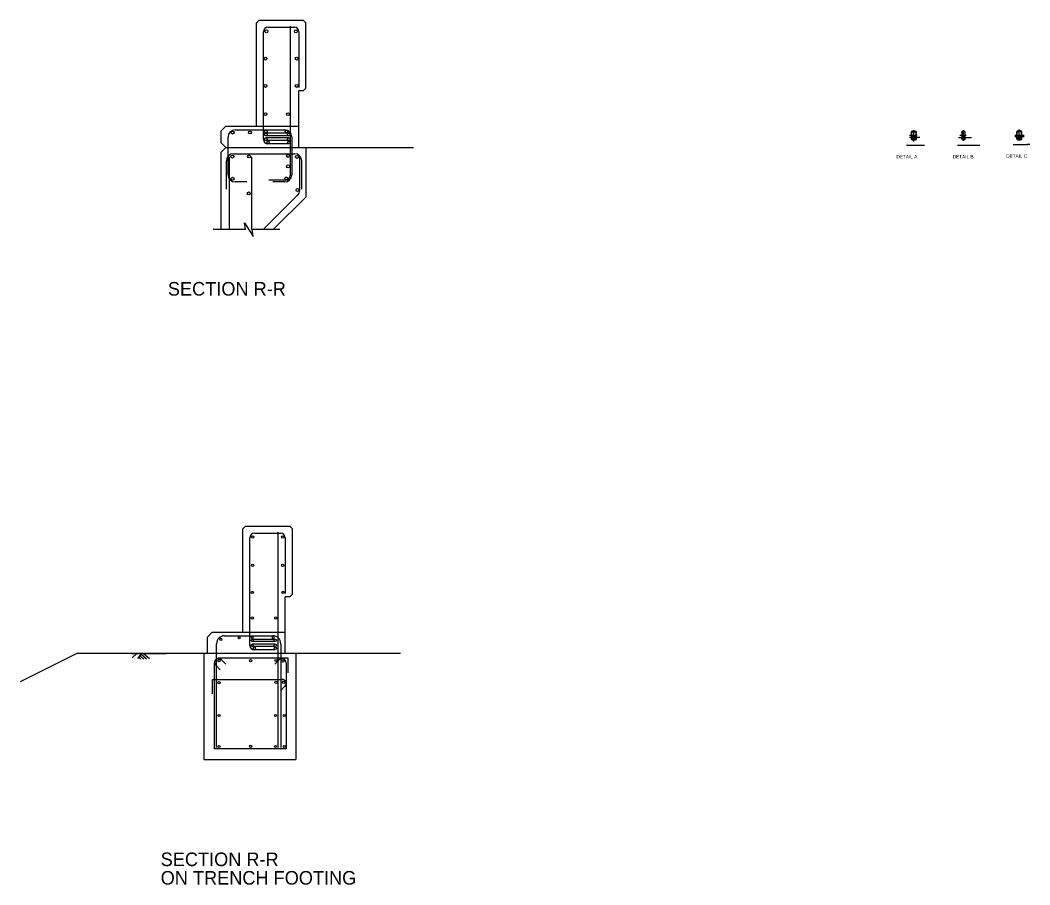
# Model space of a CAD drawing. Extents: x -813.5 to -743.8, y 412.9 to 447.1.
# Drawn here: x -767.65 to -743.84, y 412.98 to 433.35 of the extents above; entities that cross this region are included whole.
import ezdxf

# ---------------------------------------------------------------- set-up
doc = ezdxf.new("R2010")
doc.units = 0
for name, color, linetype in [('rd_PROFILE-FINISH', 7, 'Continuous'), ('rd_PROFILE-OG', 7, 'Continuous'), ('str_Center-Line-A', 7, 'Continuous'), ('str_Concrete-A', 7, 'Continuous'), ('str_Existing-Steel-H', 7, 'Continuous'), ('str_Grades-A', 7, 'Continuous'), ('str_Reinforcement-A', 7, 'Continuous'), ('str_Reinforcement-B', 7, 'Continuous'), ('str_Reinforcement-D', 7, 'Continuous'), ('str_Structural-Steel-A', 7, 'Continuous'), ('str_Text-A', 7, 'Continuous')]:
    doc.layers.add(name, color=color, linetype=linetype)

msp = doc.modelspace()

# ---------------------------------------------------------------- linework, layer by layer
at = {"layer": 'rd_PROFILE-FINISH'}
for p, q in [((-760.908, 430.353), (-758.372, 430.353)), ((-746.742, 430.405), (-746.32, 430.405)), ((-745.54, 430.405), (-745.011, 430.405)), ((-744.231, 430.425), (-743.88, 430.425)), ((-764.891, 418.429), (-765.005, 418.327)), ((-765.005, 418.428), (-764.205, 418.428)), ((-764.783, 418.428), (-764.877, 418.308)), ((-764.847, 418.343), (-764.806, 418.292)), ((-764.816, 418.377), (-764.728, 418.297)), ((-764.793, 418.41), (-764.664, 418.304)), ((-764.739, 418.427), (-764.595, 418.309))]:
    msp.add_line(p, q, dxfattribs=at)
at = {"layer": 'rd_PROFILE-OG'}
for p, q in [((-766.311, 418.428), (-767.645, 417.761)), ((-758.68, 418.428), (-766.311, 418.428))]:
    msp.add_line(p, q, dxfattribs=at)
at = {"layer": 'str_Center-Line-A'}
for p, q in [((-746.572, 430.497), (-746.572, 430.763)), ((-745.401, 430.512), (-745.401, 430.761)), ((-744.085, 430.529), (-744.085, 430.778)), ((-746.492, 430.634), (-746.672, 430.634)), ((-746.426, 430.587), (-746.672, 430.587)), ((-745.514, 430.587), (-745.209, 430.587)), ((-745.337, 430.634), (-745.487, 430.634)), ((-743.969, 430.639), (-744.189, 430.639)), ((-743.969, 430.608), (-744.189, 430.608))]:
    msp.add_line(p, q, dxfattribs=at)
at = {"layer": 'str_Concrete-A'}
for p, q in [((-762.012, 433.353), (-762.075, 433.29)), ((-762.012, 433.353), (-760.971, 433.353)), ((-760.908, 433.29), (-760.971, 433.353)), ((-762.075, 430.853), (-762.075, 433.29)), ((-760.908, 431.749), (-760.908, 433.29)), ((-760.971, 431.686), (-761.075, 431.686)), ((-761.075, 430.353), (-761.075, 431.686)), ((-760.908, 431.749), (-760.971, 431.686)), ((-762.797, 430.853), (-762.908, 430.742)), ((-762.908, 430.464), (-762.908, 430.742)), ((-762.797, 430.853), (-762.075, 430.853)), ((-762.075, 430.853), (-761.075, 430.853)), ((-762.797, 430.353), (-762.908, 430.464)), ((-762.797, 430.353), (-762.908, 430.242)), ((-762.908, 428.417), (-762.908, 430.242)), ((-762.797, 430.353), (-760.908, 430.353)), ((-760.908, 430.353), (-760.908, 429.186)), ((-761.678, 428.417), (-760.908, 429.186)), ((-762.332, 428.417), (-763.092, 428.417)), ((-761.52, 428.417), (-762.172, 428.417)), ((-762.332, 421.428), (-762.394, 421.366)), ((-762.332, 421.428), (-761.29, 421.428)), ((-761.227, 421.366), (-761.29, 421.428)), ((-762.394, 418.928), (-762.394, 421.366)), ((-761.227, 419.824), (-761.227, 421.366)), ((-761.29, 419.762), (-761.394, 419.762)), ((-761.394, 418.428), (-761.394, 419.762)), ((-761.227, 419.824), (-761.29, 419.762)), ((-763.116, 418.928), (-763.227, 418.817)), ((-763.227, 418.428), (-763.227, 418.817)), ((-763.116, 418.928), (-762.394, 418.928)), ((-762.394, 418.928), (-761.394, 418.928)), ((-763.311, 418.428), (-763.311, 415.929)), ((-761.144, 418.428), (-761.144, 415.929)), ((-763.311, 415.929), (-761.144, 415.929))]:
    msp.add_line(p, q, dxfattribs=at)
msp.add_lwpolyline([(-762.332, 428.417), (-762.352, 428.577), (-762.152, 428.257), (-762.172, 428.417)], dxfattribs=at)
at = {"layer": 'str_Existing-Steel-H'}
for p, q in [((-746.634, 430.696), (-746.617, 430.713)), ((-746.634, 430.691), (-746.618, 430.707)), ((-746.634, 430.706), (-746.634, 430.562)), ((-746.632, 430.717), (-746.613, 430.736)), ((-746.625, 430.728), (-746.624, 430.729)), ((-746.619, 430.562), (-746.619, 430.706)), ((-746.609, 430.721), (-746.592, 430.738)), ((-746.603, 430.723), (-746.587, 430.738)), ((-746.541, 430.738), (-746.602, 430.738)), ((-746.602, 430.723), (-746.541, 430.723)), ((-746.584, 430.723), (-746.568, 430.738)), ((-746.579, 430.723), (-746.564, 430.738)), ((-746.56, 430.723), (-746.545, 430.738)), ((-746.556, 430.723), (-746.54, 430.738)), ((-746.537, 430.722), (-746.525, 430.734)), ((-746.534, 430.721), (-746.523, 430.732)), ((-746.525, 430.71), (-746.513, 430.722)), ((-746.525, 430.706), (-746.512, 430.719)), ((-746.525, 430.706), (-746.525, 430.562)), ((-746.509, 430.562), (-746.509, 430.706)), ((-745.443, 430.704), (-745.428, 430.719)), ((-745.443, 430.701), (-745.432, 430.712)), ((-745.443, 430.706), (-745.443, 430.562)), ((-745.432, 430.562), (-745.432, 430.706)), ((-745.423, 430.724), (-745.409, 430.738)), ((-745.417, 430.727), (-745.405, 430.738)), ((-745.392, 430.738), (-745.411, 430.738)), ((-745.411, 430.728), (-745.392, 430.728)), ((-745.396, 430.728), (-745.386, 430.738)), ((-745.392, 430.728), (-745.383, 430.737)), ((-745.377, 430.722), (-745.37, 430.73)), ((-745.376, 430.721), (-745.368, 430.728)), ((-745.37, 430.706), (-745.361, 430.715)), ((-745.37, 430.703), (-745.36, 430.713)), ((-745.37, 430.706), (-745.37, 430.562)), ((-745.359, 430.562), (-745.359, 430.706)), ((-744.147, 430.699), (-744.131, 430.715)), ((-744.147, 430.711), (-744.147, 430.568)), ((-744.143, 430.727), (-744.13, 430.739)), ((-744.131, 430.568), (-744.131, 430.711)), ((-744.119, 430.727), (-744.103, 430.743)), ((-744.055, 430.743), (-744.115, 430.743)), ((-744.115, 430.728), (-744.055, 430.728)), ((-744.095, 430.728), (-744.079, 430.743)), ((-744.071, 430.728), (-744.056, 430.743)), ((-744.049, 430.727), (-744.037, 430.738)), ((-744.038, 430.714), (-744.026, 430.726)), ((-744.038, 430.711), (-744.038, 430.568)), ((-744.038, 430.69), (-744.022, 430.706)), ((-744.022, 430.568), (-744.022, 430.711)), ((-746.634, 430.672), (-746.619, 430.688)), ((-746.634, 430.668), (-746.619, 430.683)), ((-746.634, 430.649), (-746.619, 430.664)), ((-746.634, 430.644), (-746.619, 430.66)), ((-746.634, 430.625), (-746.619, 430.641)), ((-746.634, 430.621), (-746.619, 430.636)), ((-746.634, 430.601), (-746.619, 430.617)), ((-746.634, 430.597), (-746.619, 430.613)), ((-746.634, 430.578), (-746.619, 430.593)), ((-746.634, 430.573), (-746.619, 430.589)), ((-746.633, 430.555), (-746.619, 430.57)), ((-746.632, 430.552), (-746.619, 430.566)), ((-746.625, 430.54), (-746.614, 430.551)), ((-746.623, 430.538), (-746.612, 430.549)), ((-746.61, 430.531), (-746.596, 430.545)), ((-746.607, 430.53), (-746.591, 430.545)), ((-746.541, 430.545), (-746.602, 430.545)), ((-746.602, 430.53), (-746.541, 430.53)), ((-746.588, 430.53), (-746.572, 430.545)), ((-746.584, 430.53), (-746.568, 430.545)), ((-746.564, 430.53), (-746.549, 430.545)), ((-746.56, 430.53), (-746.544, 430.545)), ((-746.541, 430.53), (-746.509, 430.561)), ((-746.536, 430.53), (-746.51, 430.557)), ((-746.525, 430.687), (-746.509, 430.703)), ((-746.525, 430.683), (-746.509, 430.698)), ((-746.525, 430.664), (-746.509, 430.679)), ((-746.525, 430.659), (-746.509, 430.675)), ((-746.525, 430.64), (-746.509, 430.656)), ((-746.525, 430.636), (-746.509, 430.651)), ((-746.525, 430.617), (-746.509, 430.632)), ((-746.525, 430.612), (-746.509, 430.628)), ((-746.525, 430.593), (-746.509, 430.609)), ((-746.525, 430.589), (-746.509, 430.604)), ((-746.525, 430.569), (-746.509, 430.585)), ((-746.525, 430.565), (-746.509, 430.581)), ((-745.443, 430.681), (-745.432, 430.691)), ((-745.443, 430.677), (-745.432, 430.688)), ((-745.443, 430.657), (-745.432, 430.667)), ((-745.443, 430.654), (-745.432, 430.664)), ((-745.443, 430.633), (-745.432, 430.644)), ((-745.443, 430.63), (-745.432, 430.64)), ((-745.443, 430.61), (-745.432, 430.62)), ((-745.443, 430.606), (-745.432, 430.617)), ((-745.443, 430.586), (-745.432, 430.597)), ((-745.443, 430.583), (-745.432, 430.593)), ((-745.443, 430.563), (-745.432, 430.573)), ((-745.443, 430.559), (-745.432, 430.57)), ((-745.438, 430.544), (-745.43, 430.552)), ((-745.436, 430.542), (-745.429, 430.55)), ((-745.425, 430.533), (-745.417, 430.541)), ((-745.423, 430.532), (-745.414, 430.541)), ((-745.392, 430.54), (-745.411, 430.54)), ((-745.411, 430.53), (-745.392, 430.53)), ((-745.405, 430.53), (-745.395, 430.54)), ((-745.402, 430.53), (-745.391, 430.54)), ((-745.379, 430.533), (-745.362, 430.549)), ((-745.37, 430.683), (-745.359, 430.693)), ((-745.37, 430.679), (-745.359, 430.69)), ((-745.37, 430.659), (-745.359, 430.67)), ((-745.37, 430.656), (-745.359, 430.666)), ((-745.37, 430.636), (-745.359, 430.646)), ((-745.37, 430.632), (-745.359, 430.643)), ((-745.37, 430.612), (-745.359, 430.622)), ((-745.37, 430.609), (-745.359, 430.619)), ((-745.37, 430.588), (-745.359, 430.599)), ((-745.37, 430.585), (-745.359, 430.595)), ((-745.37, 430.565), (-745.359, 430.575)), ((-745.37, 430.561), (-745.359, 430.572)), ((-744.147, 430.675), (-744.131, 430.691)), ((-744.147, 430.652), (-744.131, 430.667)), ((-744.147, 430.628), (-744.131, 430.644)), ((-744.147, 430.605), (-744.131, 430.62)), ((-744.147, 430.581), (-744.131, 430.597)), ((-744.146, 430.559), (-744.131, 430.573)), ((-744.137, 430.544), (-744.126, 430.555)), ((-744.122, 430.536), (-744.107, 430.551)), ((-744.055, 430.551), (-744.115, 430.551)), ((-744.115, 430.535), (-744.055, 430.535)), ((-744.099, 430.535), (-744.083, 430.551)), ((-744.075, 430.535), (-744.06, 430.551)), ((-744.052, 430.535), (-744.022, 430.564)), ((-744.038, 430.667), (-744.022, 430.682)), ((-744.038, 430.643), (-744.022, 430.659)), ((-744.038, 430.62), (-744.022, 430.635)), ((-744.038, 430.596), (-744.022, 430.612)), ((-744.038, 430.573), (-744.022, 430.588))]:
    msp.add_line(p, q, dxfattribs=at)
for centre, radius, start, end in [((-746.602, 430.706), 0.0322, 90, 180), ((-746.602, 430.706), 0.0166, 90, 180), ((-746.541, 430.706), 0.0322, 0, 90), ((-746.541, 430.706), 0.0166, 360, 90), ((-745.411, 430.706), 0.0322, 90, 180), ((-745.411, 430.706), 0.0218, 90, 180), ((-745.392, 430.706), 0.0322, 0, 90), ((-745.392, 430.706), 0.0218, 360, 90), ((-744.115, 430.711), 0.0326, 90, 180), ((-744.115, 430.711), 0.0169, 90, 180), ((-744.055, 430.711), 0.0326, 0, 90), ((-744.055, 430.711), 0.0169, 360, 90), ((-746.602, 430.562), 0.0322, 180, 270), ((-746.602, 430.562), 0.0166, 180, 270), ((-746.541, 430.562), 0.0322, 270, 360), ((-746.541, 430.562), 0.0166, 270, 0), ((-745.411, 430.562), 0.0322, 180, 270), ((-745.411, 430.562), 0.0218, 180, 270), ((-745.392, 430.562), 0.0322, 270, 360), ((-745.392, 430.562), 0.0218, 270, 0), ((-744.115, 430.568), 0.0326, 180, 270), ((-744.115, 430.568), 0.0169, 180, 270), ((-744.055, 430.568), 0.0326, 270, 0), ((-744.055, 430.568), 0.0169, 270, 0)]:
    msp.add_arc(centre, radius, start, end, dxfattribs=at)
at = {"layer": 'str_Grades-A'}
msp.add_line((-743.836, 430.42), (-743.908, 430.42), dxfattribs=at)
at = {"layer": 'str_Reinforcement-A'}
for p, q in [((-761.804, 433.186), (-761.179, 433.186)), ((-761.276, 433.211), (-761.276, 429.69)), ((-761.908, 430.54), (-761.908, 433.082)), ((-761.075, 433.082), (-761.075, 431.77)), ((-761.311, 430.692), (-761.85, 430.692)), ((-761.311, 430.629), (-761.85, 430.629)), ((-761.311, 430.578), (-761.85, 430.578)), ((-761.311, 430.515), (-761.85, 430.515)), ((-761.311, 430.436), (-761.804, 430.436)), ((-762.783, 429.374), (-762.783, 430.04)), ((-762.707, 428.417), (-762.707, 430.131)), ((-762.616, 430.207), (-761.174, 430.207)), ((-762.184, 428.417), (-762.184, 430.131)), ((-761.056, 430.131), (-761.056, 429.343)), ((-761.008, 430.04), (-761.008, 429.374)), ((-761.38, 429.586), (-761.779, 429.586)), ((-761.104, 429.226), (-761.913, 428.417)), ((-762.123, 421.262), (-761.498, 421.262)), ((-761.569, 421.286), (-761.569, 416.21)), ((-762.227, 418.616), (-762.227, 421.157)), ((-761.394, 421.157), (-761.394, 419.845)), ((-761.635, 418.762), (-762.174, 418.762)), ((-761.635, 418.709), (-762.174, 418.709)), ((-761.635, 418.649), (-762.174, 418.649)), ((-761.635, 418.596), (-762.174, 418.596)), ((-761.63, 418.511), (-762.123, 418.511))]:
    msp.add_line(p, q, dxfattribs=at)
for centre, radius in [((-761.838, 433.091), 0.0348), ((-761.145, 433.091), 0.0348), ((-761.861, 432.448), 0.0348), ((-761.122, 432.448), 0.0348), ((-761.861, 431.804), 0.0348), ((-761.122, 431.804), 0.0348), ((-761.861, 431.138), 0.0348), ((-761.332, 431.138), 0.0348), ((-762.637, 430.704), 0.0348), ((-762.229, 430.706), 0.0348), ((-761.85, 430.73), 0.0313), ((-761.366, 430.73), 0.0313), ((-761.85, 430.66), 0.0313), ((-761.85, 430.547), 0.0313), ((-761.801, 430.476), 0.0313), ((-761.311, 430.66), 0.0313), ((-761.311, 430.547), 0.0313), ((-761.311, 430.476), 0.0313), ((-762.642, 430.14), 0.0348), ((-762.246, 430.143), 0.0348), ((-761.328, 430.154), 0.0348), ((-761.118, 430.131), 0.0348), ((-761.328, 429.909), 0.0348), ((-762.636, 429.616), 0.0348), ((-761.371, 429.623), 0.0348), ((-762.256, 429.271), 0.0348), ((-761.103, 429.351), 0.0348), ((-762.163, 421.173), 0.0265), ((-761.458, 421.173), 0.0265), ((-762.163, 420.506), 0.0265), ((-761.458, 420.506), 0.0265), ((-762.171, 419.867), 0.0265), ((-761.447, 419.867), 0.0265), ((-762.169, 419.267), 0.0265), ((-761.623, 419.267), 0.0265), ((-762.482, 418.798), 0.0265), ((-762.174, 418.805), 0.0265), ((-762.174, 418.805), 0.0265), ((-761.68, 418.805), 0.0265), ((-762.913, 418.765), 0.0265), ((-762.174, 418.736), 0.0265), ((-762.174, 418.622), 0.0265), ((-762.125, 418.551), 0.0265), ((-761.626, 418.736), 0.0265), ((-761.626, 418.622), 0.0265), ((-761.626, 418.551), 0.0265), ((-762.955, 418.259), 0.0265), ((-762.212, 418.259), 0.0265), ((-761.614, 418.264), 0.0265), ((-761.447, 418.249), 0.0265), ((-762.955, 417.744), 0.0265), ((-761.614, 417.749), 0.0265), ((-761.43, 417.749), 0.0265), ((-762.955, 416.968), 0.0265), ((-761.624, 416.968), 0.0265), ((-761.419, 416.968), 0.0265), ((-762.955, 416.236), 0.0265), ((-762.212, 416.239), 0.0265), ((-761.624, 416.236), 0.0265), ((-761.419, 416.236), 0.0265)]:
    msp.add_circle(centre, radius, dxfattribs=at)
for centre, radius, start, end in [((-761.804, 433.082), 0.104, 90, 180), ((-761.179, 433.082), 0.104, 0, 90), ((-761.804, 430.54), 0.104, 180, 270), ((-762.616, 430.04), 0.167, 90, 180), ((-761.174, 430.04), 0.167, 0, 90), ((-761.38, 429.69), 0.104, 270, 0), ((-761.222, 429.343), 0.167, 315, 0), ((-762.123, 421.157), 0.104, 90, 180), ((-761.498, 421.157), 0.104, 0, 90), ((-762.123, 418.616), 0.104, 180, 270)]:
    msp.add_arc(centre, radius, start, end, dxfattribs=at)
at = {"layer": 'str_Reinforcement-B'}
for p, q in [((-762.575, 430.77), (-761.409, 430.77)), ((-762.742, 429.707), (-762.742, 430.603)), ((-761.242, 430.603), (-761.242, 429.707)), ((-762.3, 429.54), (-762.575, 429.54)), ((-761.409, 429.54), (-761.684, 429.54))]:
    msp.add_line(p, q, dxfattribs=at)
for centre, start, end in [((-762.575, 430.603), 90, 180), ((-761.409, 430.603), 0, 90), ((-762.575, 429.707), 180, 270), ((-761.409, 429.707), 270, 360)]:
    msp.add_arc(centre, 0.167, start, end, dxfattribs=at)
at = {"layer": 'str_Reinforcement-D'}
for p, q in [((-762.828, 418.845), (-761.684, 418.845)), ((-763.013, 416.21), (-763.013, 418.66)), ((-761.499, 418.66), (-761.499, 416.21)), ((-763.061, 416.179), (-763.061, 418.212)), ((-763.034, 418.155), (-762.929, 418.047)), ((-761.322, 418.316), (-762.966, 418.316)), ((-762.899, 418.28), (-762.792, 418.174)), ((-761.535, 418.28), (-761.643, 418.174)), ((-761.373, 418.212), (-761.373, 416.179)), ((-761.322, 417.976), (-761.322, 418.316)), ((-763.113, 417.476), (-763.113, 417.816)), ((-763.113, 417.816), (-761.457, 417.816)), ((-761.401, 417.655), (-761.506, 417.547)), ((-761.373, 416.179), (-763.061, 416.179))]:
    msp.add_line(p, q, dxfattribs=at)
for centre, radius, start, end in [((-762.828, 418.66), 0.185, 90, 180), ((-761.684, 418.66), 0.185, 0, 90), ((-762.966, 418.221), 0.0951, 90, 224.449), ((-762.966, 418.212), 0.0951, 45.551, 180), ((-761.469, 418.212), 0.0951, 0, 134.449), ((-761.469, 417.721), 0.0951, 315.551, 90)]:
    msp.add_arc(centre, radius, start, end, dxfattribs=at)
at = {"layer": 'str_Structural-Steel-A'}
for p, q in [((-746.572, 430.551), (-746.608, 430.587)), ((-746.578, 430.551), (-746.608, 430.581)), ((-746.553, 430.556), (-746.603, 430.606)), ((-746.55, 430.558), (-746.601, 430.609)), ((-746.539, 430.571), (-746.588, 430.62)), ((-746.537, 430.575), (-746.584, 430.622)), ((-746.537, 430.598), (-746.56, 430.622)), ((-745.403, 430.561), (-745.427, 430.586)), ((-745.41, 430.563), (-745.426, 430.578)), ((-745.385, 430.567), (-745.421, 430.604)), ((-745.382, 430.57), (-745.419, 430.607)), ((-745.375, 430.587), (-745.401, 430.613)), ((-745.376, 430.593), (-745.395, 430.612)), ((-744.077, 430.567), (-744.126, 430.615)), ((-744.083, 430.566), (-744.126, 430.61)), ((-744.061, 430.574), (-744.119, 430.632)), ((-744.057, 430.576), (-744.116, 430.635)), ((-744.047, 430.59), (-744.103, 430.645)), ((-744.045, 430.594), (-744.099, 430.647)), ((-744.044, 430.616), (-744.077, 430.649)), ((-744.058, 430.576), (-744.053, 430.581))]:
    msp.add_line(p, q, dxfattribs=at)
for centre, radius in [((-746.572, 430.587), 0.0365), ((-745.401, 430.587), 0.026), ((-744.085, 430.608), 0.0417)]:
    msp.add_circle(centre, radius, dxfattribs=at)

# ---------------------------------------------------------------- texts
at = {"layer": 'str_Text-A'}
for s, height, p in [('DETAIL A', 0.08, (-746.981, 430.098)), ('DETAIL B', 0.08, (-745.654, 430.096)), ('DETAIL C', 0.08, (-744.393, 430.112)), ('SECTION R-R', 0.32004, (-764.162, 426.863)), ('SECTION R-R', 0.32004, (-764.332, 413.418)), ('ON TRENCH FOOTING', 0.32004, (-764.332, 412.982))]:
    msp.add_text(s, height=height, dxfattribs=at).set_placement(p)

doc.saveas('drawing.dxf')
